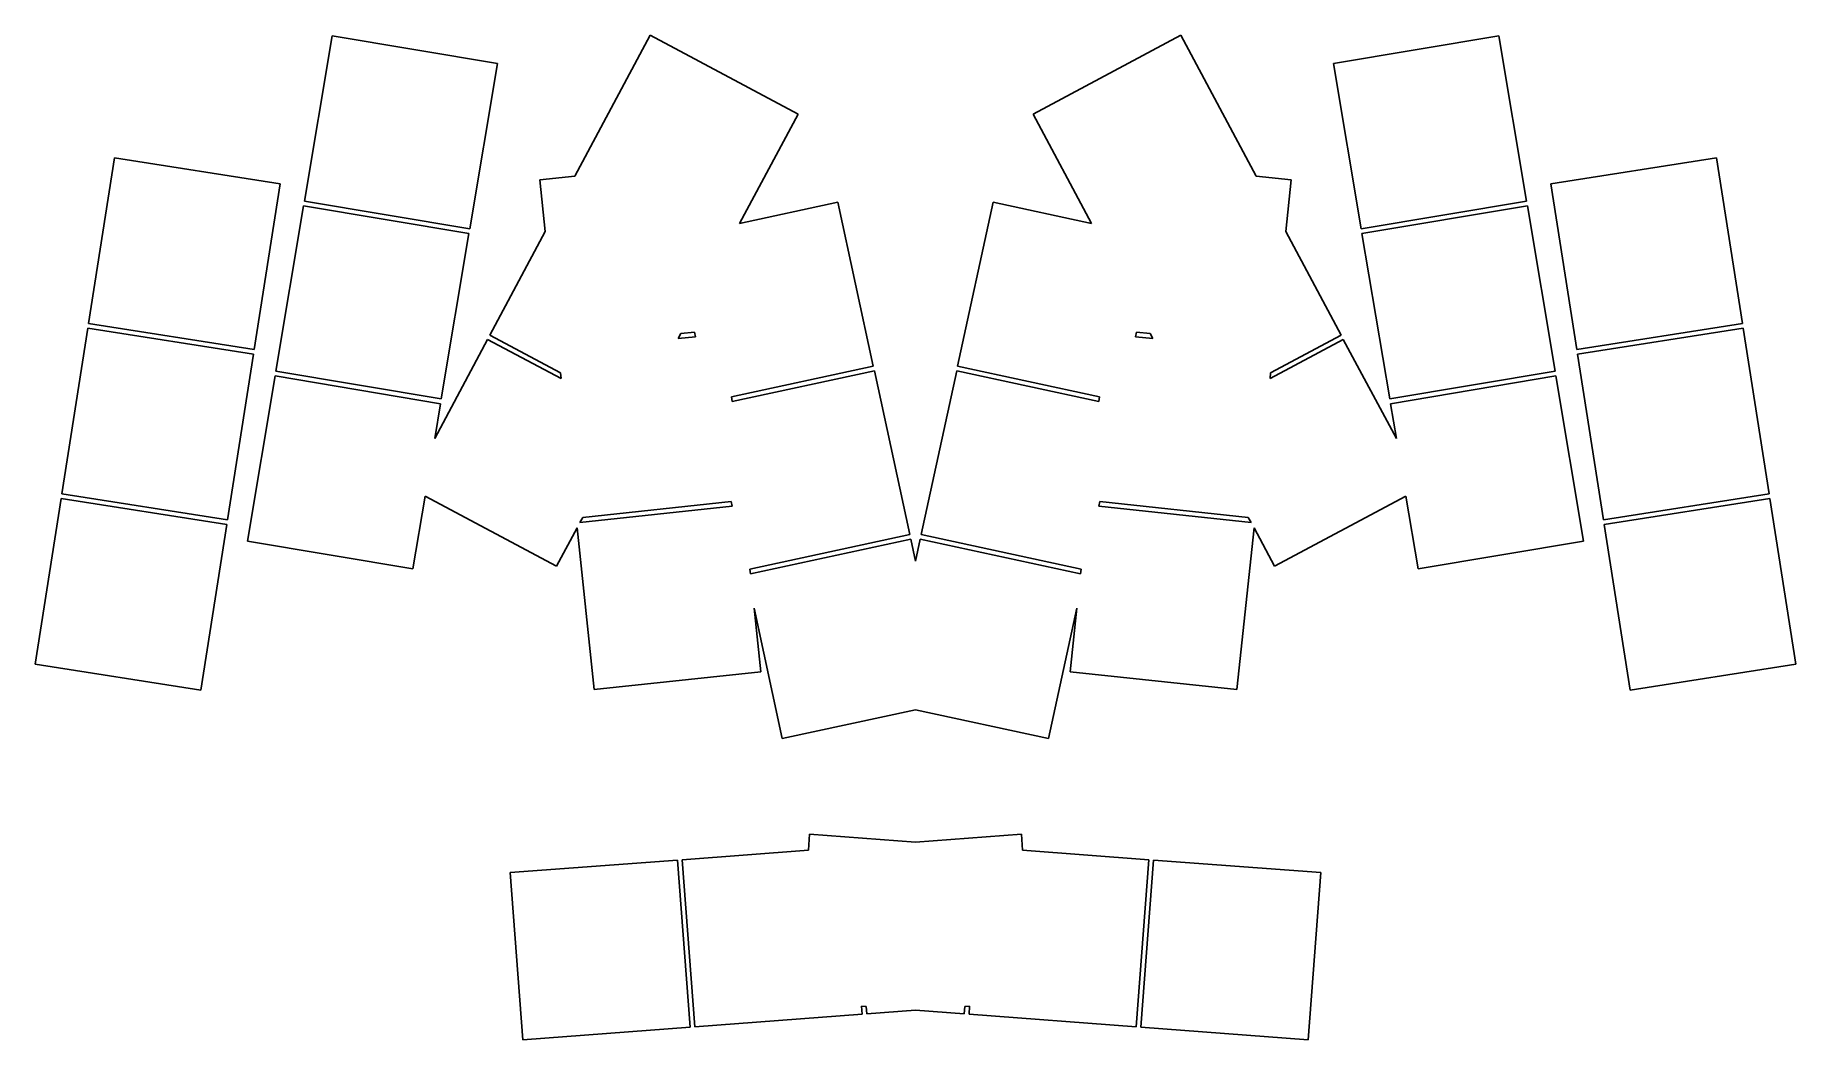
# Model space of a CAD drawing. Header units: millimetres. Extents: x 90 to 274, y -147 to -42.
import ezdxf

# ---------------------------------------------------------------- set-up
doc = ezdxf.new("R2010")
doc.units = ezdxf.units.MM

msp = doc.modelspace()

# ---------------------------------------------------------------- linework, layer by layer
for p, q in [((120.99, -41.71), (118.1, -58.97)), ((138.25, -44.59), (120.99, -41.71)), ((154.19, -41.63), (146.33, -56.35)), ((169.63, -49.87), (154.19, -41.63)), ((209.59, -41.63), (194.16, -49.87)), ((217.46, -56.35), (209.59, -41.63)), ((242.79, -41.71), (225.53, -44.59)), ((245.68, -58.97), (242.79, -41.71)), ((135.36, -61.85), (138.25, -44.59)), ((225.53, -44.59), (228.42, -61.85)), ((163.53, -61.29), (169.63, -49.87)), ((194.16, -49.87), (200.26, -61.29)), ((98.28, -54.44), (95.57, -71.72)), ((115.57, -57.14), (98.28, -54.44)), ((265.5, -54.44), (248.22, -57.14)), ((268.21, -71.72), (265.5, -54.44)), ((146.33, -56.35), (142.67, -56.74)), ((142.67, -56.74), (143.25, -62.12)), ((221.11, -56.74), (217.46, -56.35)), ((220.54, -62.12), (221.11, -56.74)), ((112.86, -74.43), (115.57, -57.14)), ((248.22, -57.14), (250.92, -74.43)), ((118.02, -59.46), (115.13, -76.72)), ((135.28, -62.35), (118.02, -59.46)), ((118.1, -58.97), (135.36, -61.85)), ((173.79, -59.07), (163.53, -61.29)), ((177.49, -76.18), (173.79, -59.07)), ((189.99, -59.07), (186.29, -76.18)), ((200.26, -61.29), (189.99, -59.07)), ((228.42, -61.85), (245.68, -58.97)), ((245.76, -59.46), (228.5, -62.35)), ((248.65, -76.72), (245.76, -59.46)), ((132.39, -79.61), (135.28, -62.35)), ((143.25, -62.12), (137.47, -72.95)), ((226.32, -72.95), (220.54, -62.12)), ((228.5, -62.35), (231.39, -79.61)), ((95.49, -72.22), (92.79, -89.51)), ((112.78, -74.93), (95.49, -72.22)), ((95.57, -71.72), (112.86, -74.43)), ((137.23, -73.39), (131.7, -83.75)), ((144.89, -77.48), (137.23, -73.39)), ((137.47, -72.95), (144.82, -76.87)), ((157.12, -73.3), (157.4, -72.77)), ((158.92, -73.11), (157.12, -73.3)), ((157.4, -72.77), (158.82, -72.62)), ((158.82, -72.62), (158.92, -73.11)), ((204.86, -73.11), (204.97, -72.62)), ((206.67, -73.3), (204.86, -73.11)), ((204.97, -72.62), (206.38, -72.77)), ((206.38, -72.77), (206.67, -73.3)), ((226.55, -73.39), (218.9, -77.48)), ((218.96, -76.87), (226.32, -72.95)), ((232.09, -83.75), (226.55, -73.39)), ((250.92, -74.43), (268.21, -71.72)), ((268.29, -72.22), (251, -74.93)), ((271, -89.51), (268.29, -72.22)), ((110.08, -92.22), (112.78, -74.93)), ((251, -74.93), (253.71, -92.22)), ((115.13, -76.72), (132.39, -79.61)), ((144.82, -76.87), (144.89, -77.48)), ((162.69, -79.38), (177.49, -76.18)), ((177.6, -76.67), (162.74, -79.88)), ((181.29, -93.77), (177.6, -76.67)), ((186.19, -76.67), (182.49, -93.77)), ((201.04, -79.88), (186.19, -76.67)), ((186.29, -76.18), (201.09, -79.38)), ((218.9, -77.48), (218.96, -76.87)), ((231.39, -79.61), (248.65, -76.72)), ((115.05, -77.21), (112.16, -94.47)), ((132.31, -80.1), (115.05, -77.21)), ((248.73, -77.21), (231.47, -80.1)), ((251.62, -94.47), (248.73, -77.21)), ((131.7, -83.75), (132.31, -80.1)), ((162.74, -79.88), (162.69, -79.38)), ((201.09, -79.38), (201.04, -79.88)), ((231.47, -80.1), (232.09, -83.75)), ((92.71, -90), (90, -107.29)), ((110, -92.71), (92.71, -90)), ((92.79, -89.51), (110.08, -92.22)), ((129.42, -97.36), (130.7, -89.74)), ((130.7, -89.74), (144.43, -97.07)), ((219.36, -97.07), (233.09, -89.74)), ((233.09, -89.74), (234.36, -97.36)), ((253.71, -92.22), (271, -89.51)), ((271.07, -90), (253.79, -92.71)), ((273.78, -107.29), (271.07, -90)), ((162.75, -90.8), (146.86, -92.5)), ((147.15, -91.97), (162.64, -90.31)), ((162.64, -90.31), (162.75, -90.8)), ((201.04, -90.8), (201.14, -90.31)), ((216.92, -92.5), (201.04, -90.8)), ((201.14, -90.31), (216.63, -91.97)), ((107.29, -110), (110, -92.71)), ((144.43, -97.07), (146.56, -93.08)), ((146.56, -93.08), (148.36, -109.94)), ((146.86, -92.5), (147.15, -91.97)), ((215.43, -109.94), (217.23, -93.08)), ((216.63, -91.97), (216.92, -92.5)), ((217.23, -93.08), (219.36, -97.07)), ((253.79, -92.71), (256.49, -110)), ((112.16, -94.47), (129.42, -97.36)), ((164.61, -97.38), (181.29, -93.77)), ((181.4, -94.26), (164.67, -97.88)), ((181.89, -96.54), (181.4, -94.26)), ((182.38, -94.26), (181.89, -96.54)), ((199.12, -97.88), (182.38, -94.26)), ((182.49, -93.77), (199.17, -97.38)), ((234.36, -97.36), (251.62, -94.47)), ((164.67, -97.88), (164.61, -97.38)), ((199.17, -97.38), (199.12, -97.88)), ((165.76, -108.08), (165.05, -101.46)), ((165.05, -101.46), (167.99, -115.06)), ((195.79, -115.06), (198.73, -101.46)), ((198.73, -101.46), (198.03, -108.08)), ((90, -107.29), (107.29, -110)), ((148.36, -109.94), (165.76, -108.08)), ((198.03, -108.08), (215.43, -109.94)), ((256.49, -110), (273.78, -107.29)), ((167.99, -115.06), (181.89, -112.06)), ((181.89, -112.06), (195.79, -115.06)), ((170.71, -126.72), (157.54, -127.71)), ((170.84, -125.05), (170.71, -126.72)), ((181.89, -125.88), (170.84, -125.05)), ((192.94, -125.05), (181.89, -125.88)), ((193.07, -126.72), (192.94, -125.05)), ((206.24, -127.71), (193.07, -126.72)), ((157.05, -127.75), (139.59, -129.06)), ((158.36, -145.2), (157.05, -127.75)), ((157.54, -127.71), (158.86, -145.16)), ((204.93, -145.16), (206.24, -127.71)), ((206.74, -127.75), (205.43, -145.2)), ((224.19, -129.06), (206.74, -127.75)), ((139.59, -129.06), (140.91, -146.51)), ((222.88, -146.51), (224.19, -129.06)), ((176.31, -143.85), (176.24, -143.01)), ((176.24, -143.01), (176.75, -143.04)), ((176.75, -143.04), (176.81, -143.81)), ((186.98, -143.81), (187.04, -143.04)), ((187.04, -143.04), (187.54, -143.01)), ((187.54, -143.01), (187.48, -143.85)), ((158.86, -145.16), (176.31, -143.85)), ((176.81, -143.81), (181.89, -143.43)), ((181.89, -143.43), (186.98, -143.81)), ((187.48, -143.85), (204.93, -145.16)), ((140.91, -146.51), (158.36, -145.2)), ((205.43, -145.2), (222.88, -146.51))]:
    msp.add_line(p, q)

doc.saveas('drawing.dxf')
